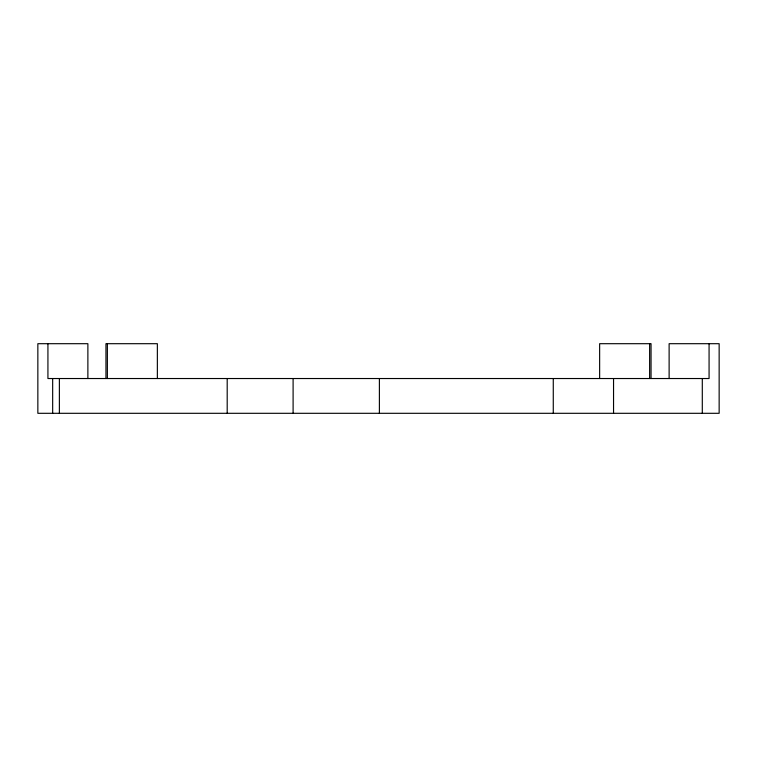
<?xml version="1.0" encoding="UTF-8"?>
<svg xmlns="http://www.w3.org/2000/svg" width="757" height="757" viewBox="0 0 757 757"><rect width="100%" height="100%" fill="white"/><g stroke="black" fill="none" stroke-linecap="round" stroke-linejoin="round"><path stroke-width="1.14" d="M709.072 343.697L709.072 378.528L47.928 378.528L47.928 343.697M702.297 378.528L702.297 413.303M669.122 378.528L669.122 343.697L719.15 343.697L719.15 413.303L37.85 413.303L37.85 343.697L87.878 343.697L87.878 378.528M651.048 378.528L651.048 343.697L599.639 343.697L599.639 378.528M649.629 343.697L649.629 378.528M613.548 378.528L613.548 413.303M553.272 378.528L553.272 413.303M379.389 378.528L379.389 413.303M293.101 378.528L293.101 413.303M227.195 378.528L227.195 413.303M157.361 378.528L157.361 343.697L105.952 343.697L105.952 378.528M107.371 343.697L107.371 378.528M59.377 378.528L59.377 413.303M52.668 378.528L52.668 413.303"/></g></svg>
